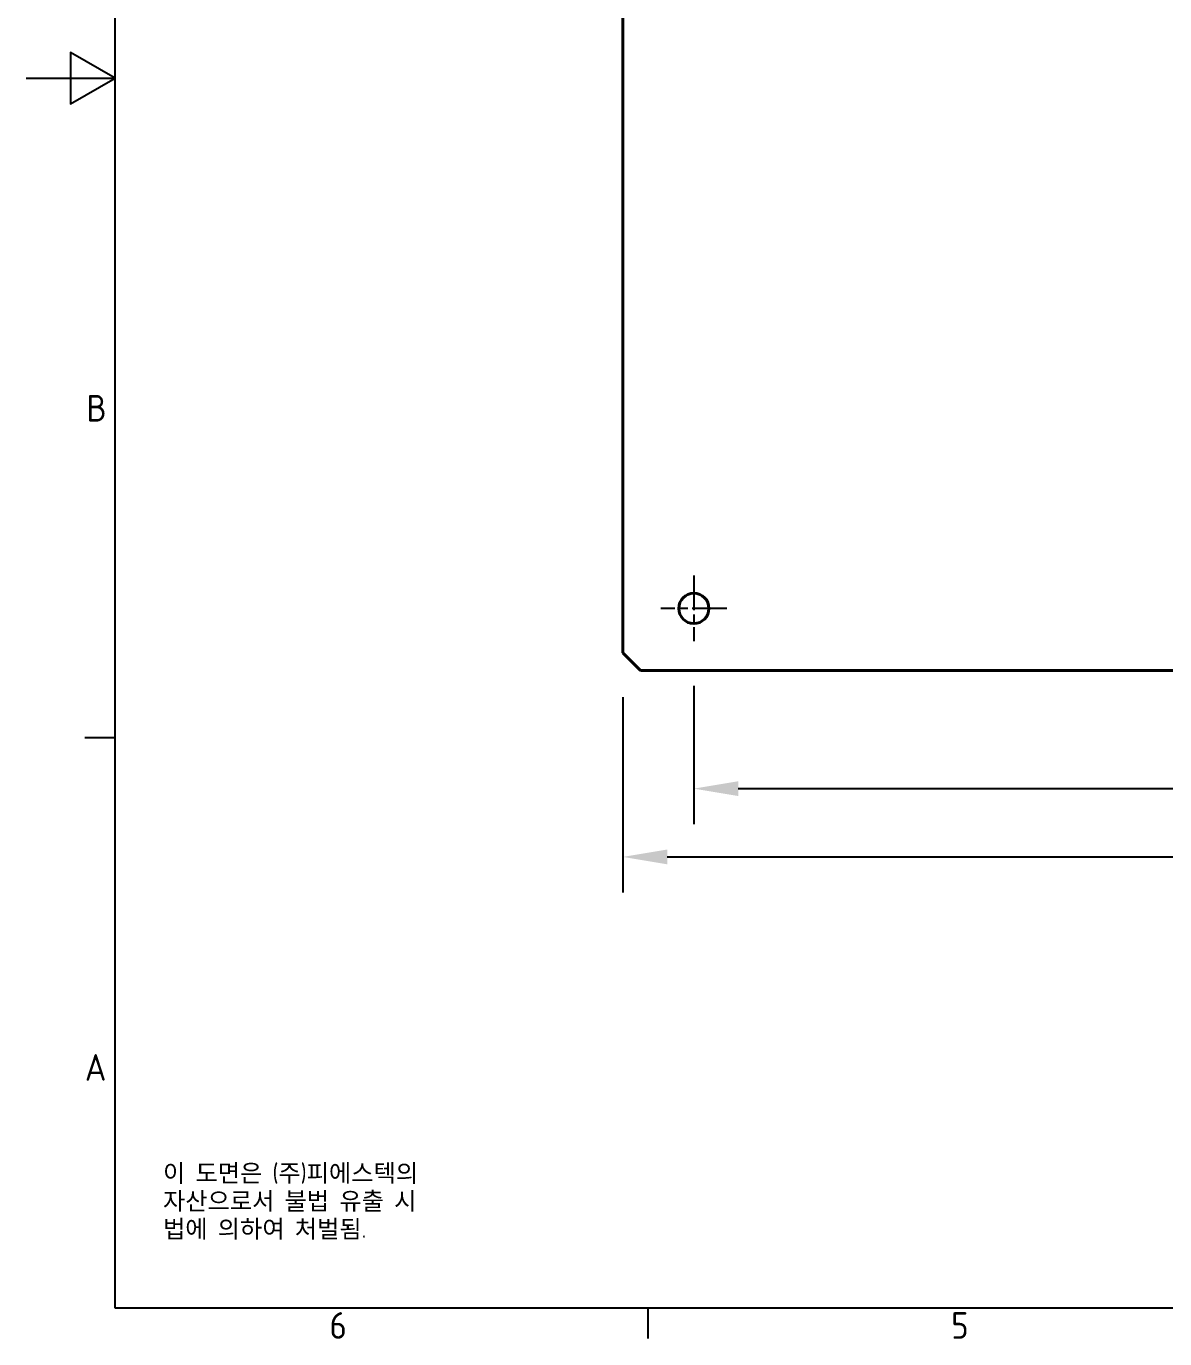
# Model space of a CAD drawing. Header units: millimetres. Extents: x 0 to 51860, y 0 to 5940.
# Drawn here: x 49760 to 50401, y 33 to 772 of the extents above; entities that cross this region are included whole.
import ezdxf

# ---------------------------------------------------------------- set-up
doc = ezdxf.new("R2010")
doc.units = ezdxf.units.MM
doc.header["$LTSCALE"] = 10
doc.linetypes.add('CHAIN', pattern=[0.35429999999999995, 0.2362, -0.0295, 0.0591, -0.0295])
for name, color, linetype, lineweight in [('가시적인 것(ISO)', 3, 'Continuous', 40), ('경계(ISO)', 7, 'Continuous', 25), ('기호(ISO)', 5, 'Continuous', 25), ('중심 표식(ISO)', 1, 'Continuous', 25), ('치수(ISO)', 2, 'Continuous', 25)]:
    doc.layers.add(name, color=color, linetype=linetype, lineweight=lineweight)
doc.styles.add('문자 텍스트_PSTEK_POSCO', font='isocp.shx')
doc.styles.add('치수 텍스트_PSTEK_POSCO', font='isocp.shx')
doc.dimstyles.new('치수_PSTEK_POSCO', dxfattribs={"dimscale": 10, "dimtxt": 3.5, "dimasz": 2.5, "dimexe": 2, "dimexo": 2.5, "dimgap": 1, "dimtad": 1, "dimrnd": 1e-08, "dimdsep": 46, "dimtxsty": '치수 텍스트_PSTEK_POSCO', "dimcen": 0.09, "dimdle": 10, "dimclrd": 7, "dimclre": 7, "dimclrt": 2, "dimadec": 1, "dimazin": 2, "dimtfac": 1, "dimtmove": 0, "dimatfit": 3, "dimfxl": 0, "dimtolj": 1, "dimlwd": -1, "dimlwe": -1, "dimarcsym": 0})

# ---------------------------------------------------------------- blocks, each defined once
blk = doc.blocks.new('*D310')
at = {"layer": 'Defpoints', "color": 0}
for p in [(50095.9415486837, 419.0241176709135), (50945.9415486837, 419.0241176709137), (50945.9415486837, 304.1344751867077)]:
    blk.add_point(p, dxfattribs=at)
at = {"layer": '치수(ISO)', "color": 7}
for p, q in [((50095.9415486837, 394.0241176709135), (50095.9415486837, 284.1344751867077)), ((50945.9415486837, 394.0241176709137), (50945.9415486837, 284.1344751867077)), ((50120.9415486837, 304.1344751867077), (50920.9415486837, 304.1344751867077))]:
    blk.add_line(p, q, dxfattribs=at)
for points in [[(50120.9415486837, 308.3011418533744), (50120.9415486837, 299.967808520041), (50095.9415486837, 304.1344751867077)], [(50920.9415486837, 308.3011418533744), (50920.9415486837, 299.967808520041), (50945.9415486837, 304.1344751867077)]]:
    blk.add_solid(points, dxfattribs=at)
at = {"layer": '치수(ISO)', "color": 2, "insert": (50489.42776915614, 331.6344751867077), "char_height": 35, "attachment_point": 4, "style": '치수 텍스트_PSTEK_POSCO'}
blk.add_mtext('\\A1;850', dxfattribs=at)
blk = doc.blocks.new('*D311')
at = {"layer": 'Defpoints', "color": 0}
for p in [(50135.9415486837, 425.5241176709108), (50905.9415486837, 425.5241176709108), (50905.9415486837, 342.5587411280062)]:
    blk.add_point(p, dxfattribs=at)
at = {"layer": '치수(ISO)', "color": 7}
for p, q in [((50135.9415486837, 400.5241176709108), (50135.9415486837, 322.5587411280062)), ((50905.9415486837, 400.5241176709108), (50905.9415486837, 322.5587411280062)), ((50160.9415486837, 342.5587411280062), (50880.9415486837, 342.5587411280062))]:
    blk.add_line(p, q, dxfattribs=at)
for points in [[(50160.9415486837, 346.7254077946729), (50160.9415486837, 338.3920744613395), (50135.9415486837, 342.5587411280062)], [(50880.9415486837, 346.7254077946729), (50880.9415486837, 338.3920744613395), (50905.9415486837, 342.5587411280062)]]:
    blk.add_solid(points, dxfattribs=at)
at = {"layer": '치수(ISO)', "color": 2, "insert": (50489.42776915614, 370.0587411280062), "char_height": 35, "attachment_point": 4, "style": '치수 텍스트_PSTEK_POSCO'}
blk.add_mtext('\\A1;770', dxfattribs=at)

msp = doc.modelspace()

# ---------------------------------------------------------------- linework, layer by layer
at = {"layer": '가시적인 것(ISO)'}
for p, q in [((50095.9415486837, 419.0241176709135), (50095.9415486837, 1199.024117670913)), ((50105.9415486837, 409.0241176709135), (50095.9415486837, 419.0241176709135)), ((50935.9415486837, 409.0241176709137), (50105.9415486837, 409.0241176709135))]:
    msp.add_line(p, q, dxfattribs=at)
msp.add_circle((50135.9415486837, 444.0241176709106), 8.500000000000002, dxfattribs=at)
at = {"layer": '경계(ISO)'}
for p, q in [((49810.09973470453, 371.2500095367432), (49793.0997330356, 371.2500095367432)), ((50110.09973470453, 50), (50110.09973470453, 32.99999833106995))]:
    msp.add_line(p, q, dxfattribs=at)
at = {"layer": '경계(ISO)', "flags": 128}
for points in [[(49810.09973470453, 50), (49810.09973470453, 1435.000038146973), (51810.09973470453, 1435.000038146973), (51810.09973470453, 50), (49810.09973470453, 50)], [(49760.09973470453, 742.5000190734863), (49810.09973470453, 742.5000190734863), (49785.09973470453, 756.9337368011475), (49785.09973470453, 728.0662536621094), (49810.09973470453, 742.5000190734863)]]:
    msp.add_lwpolyline(points, dxfattribs=at)
at = {"layer": '중심 표식(ISO)', "linetype": 'CHAIN', "ltscale": 8.222834587097168}
for p, q in [((50135.9415486837, 462.5241176709105), (50135.9415486837, 425.5241176709108)), ((50154.4415486837, 444.0241176709106), (50117.4415486837, 444.0241176709106))]:
    msp.add_line(p, q, dxfattribs=at)

# ---------------------------------------------------------------- texts
at = {"layer": '경계(ISO)', "color": 2, "char_height": 15.00000059604645, "attachment_point": 7, "style": '문자 텍스트_PSTEK_POSCO'}
for s, insert in [('B', (49793.93108106736, 549.2319722799584)), ('A', (49793.09973410848, 178.0892428464722)), ('6', (49930.82243200733, 32.8569719819352)), ('5', (50280.82243200733, 32.8569719819352))]:
    msp.add_mtext(s, dxfattribs=dict(at, insert=insert))
at = {"layer": '기호(ISO)', "color": 7, "insert": (49837.07286172895, 131.1413621996215), "char_height": 10.00000014901161, "width": 256.2006913027125, "attachment_point": 1, "line_spacing_factor": 0.9442214369773865, "style": '문자 텍스트_PSTEK_POSCO'}
msp.add_mtext('{이 도면은 (주)피에스텍의\\P자산으로서 불법 유출 시 \\P법에 의하여 처벌됨.}', dxfattribs=at)

# ---------------------------------------------------------------- dimensions: what is measured, and where the dimension line sits
at = {"layer": '치수(ISO)', "color": 7}
dim = msp.add_linear_dim(base=(50905.9415486837, 342.5587411280062), p1=(50135.9415486837, 425.5241176709108), p2=(50905.9415486837, 425.5241176709108), angle=180, dimstyle='치수_PSTEK_POSCO', override={"dimdec": 2, "dimtp": 0, "dimtm": -0, "dimtdec": 2, "dimtofl": 0, "dimatfit": 1}, dxfattribs=at)
dim.commit()
dim.dimension.update_dxf_attribs({"geometry": '*D311', "text_midpoint": (50520.9415486837, 342.5587411280062), "dimtype": 160})
dim = msp.add_linear_dim(base=(50945.9415486837, 304.1344751867077), p1=(50095.9415486837, 419.0241176709135), p2=(50945.9415486837, 419.0241176709137), dimstyle='치수_PSTEK_POSCO', override={"dimdec": 2, "dimtp": 0, "dimtm": -0, "dimtdec": 2, "dimtofl": 0, "dimatfit": 1}, dxfattribs=at)
dim.commit()
dim.dimension.update_dxf_attribs({"geometry": '*D310', "text_midpoint": (50520.9415486837, 304.1344751867077), "dimtype": 160})

doc.saveas('drawing.dxf')
